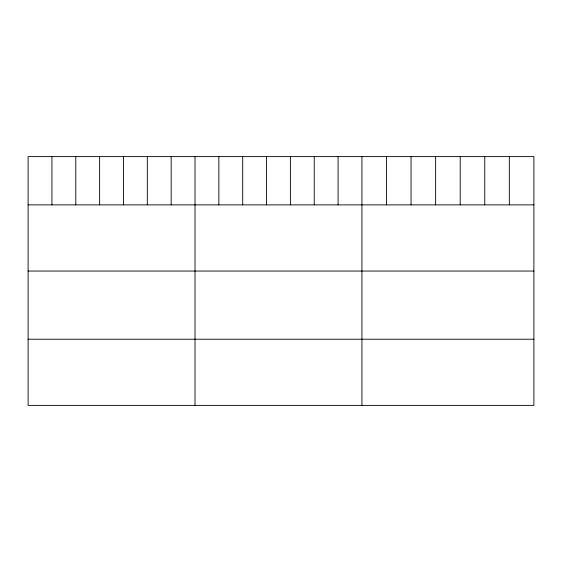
<?xml version="1.0" encoding="UTF-8"?>
<svg xmlns="http://www.w3.org/2000/svg" width="562" height="562" viewBox="0 0 562 562"><rect width="100%" height="100%" fill="white"/><g stroke="black" fill="none" stroke-linecap="round" stroke-linejoin="round"><path stroke-width="0.84" d="M533.9 204.877L533.9 405.385L28.1 405.385L28.1 156.615L533.9 156.615L533.9 204.877L28.1 204.877M28.1 271.046L533.9 271.046M28.1 339.216L533.9 339.216M509.334 156.615L509.334 204.877M484.767 156.615L484.767 204.877M460.201 156.615L460.201 204.877M435.627 156.615L435.627 204.877M411.061 156.615L411.061 204.877M386.494 156.615L386.494 204.877M361.928 156.615L361.928 405.385M338.085 156.615L338.085 204.877M314.235 156.615L314.235 204.877M290.392 156.615L290.392 204.877M266.55 156.615L266.55 204.877M242.707 156.615L242.707 204.877M218.857 156.615L218.857 204.877M195.014 156.615L195.014 405.385M171.171 156.615L171.171 204.877M147.321 156.615L147.321 204.877M123.478 156.615L123.478 204.877M99.636 156.615L99.636 204.877M75.793 156.615L75.793 204.877M51.943 156.615L51.943 204.877"/></g></svg>
